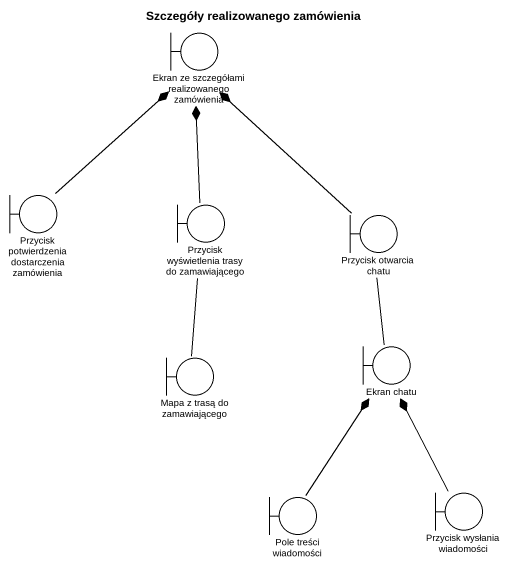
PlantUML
@startuml
title Szczegóły realizowanego zamówienia
boundary "Ekran ze szczegółami realizowanego zamówienia" as Ekran_ze_szczegółami
boundary "Przycisk potwierdzenia dostarczenia zamówienia" as Przycisk_potwierdzenia
boundary "Przycisk wyświetlenia trasy do zamawiającego" as Przycisk_wyświetlenia_trasy
boundary "Przycisk otwarcia chatu" as Przycisk_otwarcia_chatu
boundary "Mapa z trasą do zamawiającego" as Mapa_z_trasą_do
boundary "Ekran chatu" as Ekran_chatu
boundary "Pole treści wiadomości" as Pole_treści_wiadomości
boundary "Przycisk wysłania wiadomości" as Przycisk_wysłania_wiadomości
Przycisk_potwierdzenia -up-* Ekran_ze_szczegółami
Przycisk_wyświetlenia_trasy -up-* Ekran_ze_szczegółami
Przycisk_otwarcia_chatu -up-* Ekran_ze_szczegółami
Mapa_z_trasą_do -up- Przycisk_wyświetlenia_trasy
Ekran_chatu -up- Przycisk_otwarcia_chatu
Pole_treści_wiadomości -up-* Ekran_chatu
Przycisk_wysłania_wiadomości -up-* Ekran_chatu
@enduml
